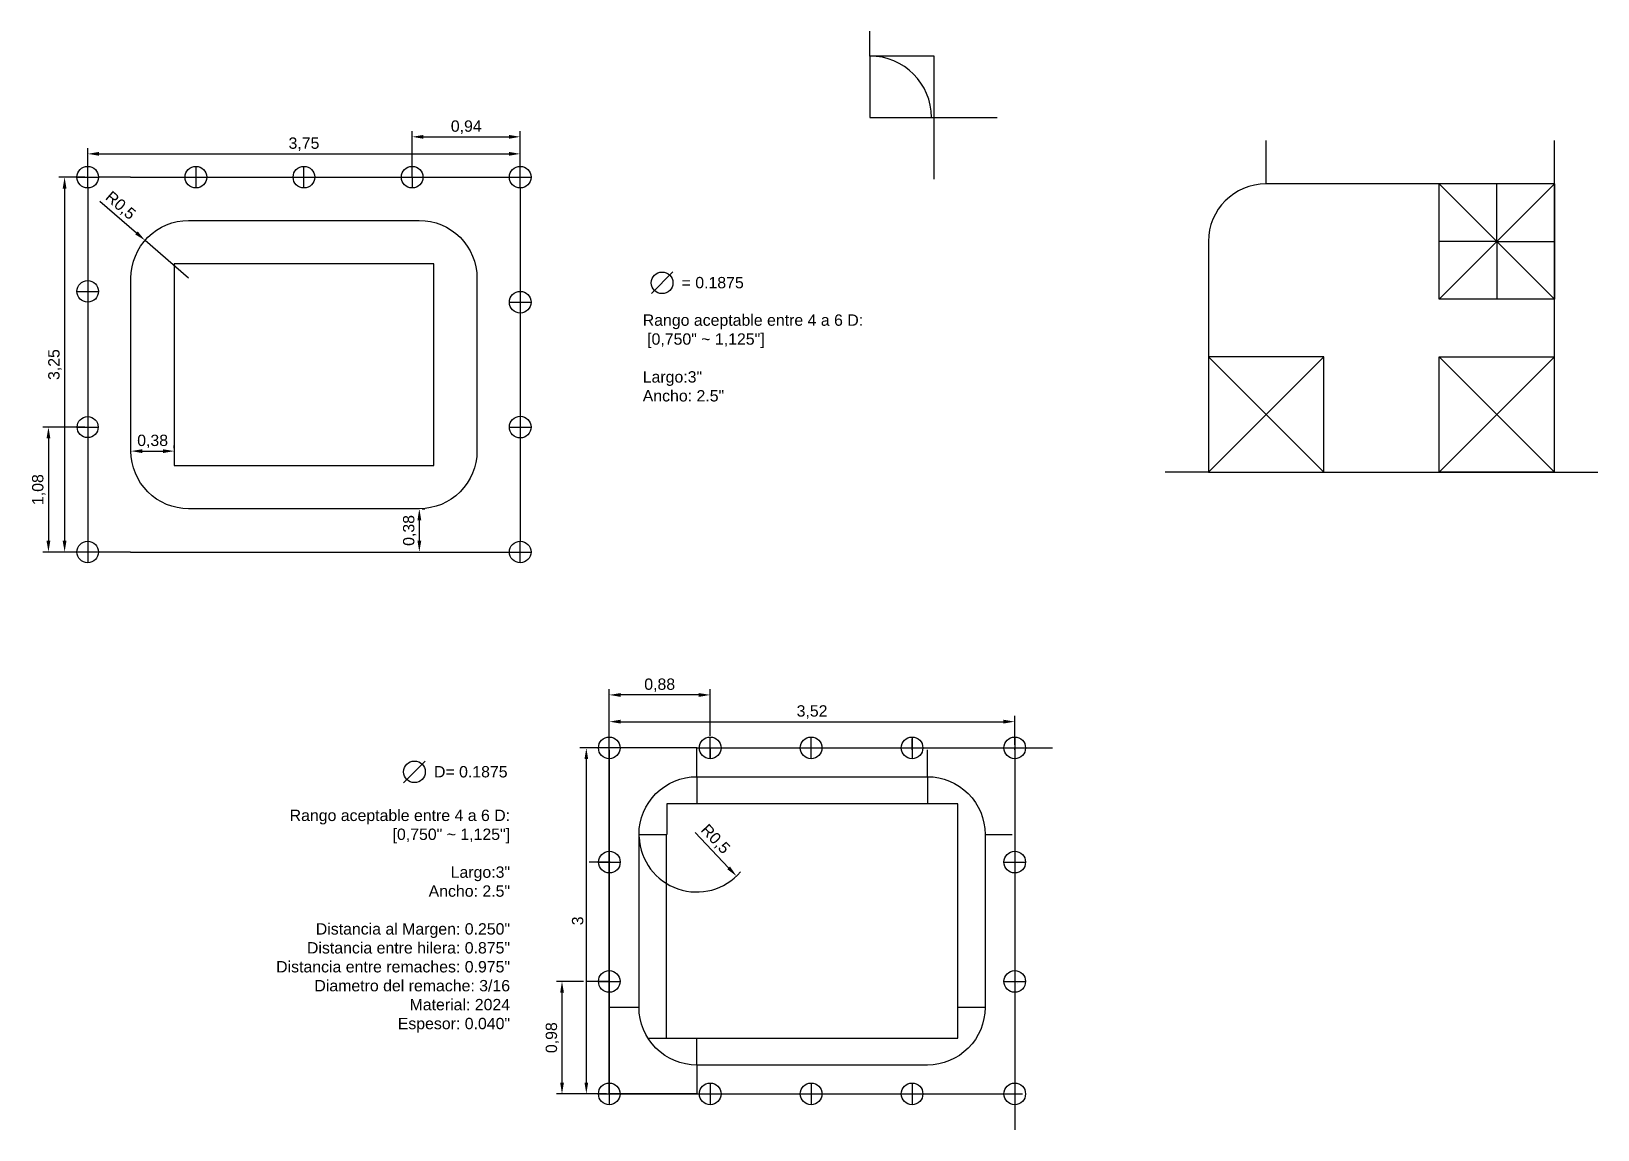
# Model space of a CAD drawing. Header units: inches. Extents: x 100.5 to 114.1, y 70.8 to 80.3.
import ezdxf

# ---------------------------------------------------------------- set-up
doc = ezdxf.new("R2010")
doc.units = ezdxf.units.IN
doc.header["$LTSCALE"] = 0.03937
doc.header["$MEASUREMENT"] = 0
doc.layers.get('0').update_dxf_attribs({"color": 30})
doc.layers.add('Capa1', color=50, linetype='Continuous')
doc.styles.get("Standard").update_dxf_attribs({"font": 'arial.ttf'})
doc.dimstyles.new('ISO-25', dxfattribs={"dimtxt": 0.098425, "dimasz": 0.098425, "dimexe": 0.049213, "dimexo": 0.024606, "dimgap": 0.024606, "dimtad": 1, "dimtxsty": 'Standard', "dimcen": 0.098425, "dimadec": 0, "dimazin": 0, "dimtfac": 1, "dimtmove": 0, "dimatfit": 3, "dimfxl": 0.03937, "dimarcsym": 0})

# ---------------------------------------------------------------- blocks, each defined once
blk = doc.blocks.new('*D6')
at = {"layer": 'Capa1', "color": 0, "lineweight": -2, "transparency": 16777216}
for p, q in [((101.357, 76.674), (101.357, 76.699)), ((101.456, 76.65), (101.634, 76.65)), ((101.732, 76.674), (101.732, 76.699))]:
    blk.add_line(p, q, dxfattribs=at)
at = {"layer": 'Capa1', "color": 0, "transparency": 16777216}
for points in [[(101.456, 76.666), (101.456, 76.633), (101.357, 76.65)], [(101.634, 76.666), (101.634, 76.633), (101.732, 76.65)]]:
    blk.add_solid(points, dxfattribs=at)
at = {"layer": 'Defpoints', "color": 0, "transparency": 16777216}
for p in [(101.357, 76.65), (101.732, 76.65), (101.732, 76.65)]:
    blk.add_point(p, dxfattribs=at)
at = {"layer": 'Capa1', "color": 0, "transparency": 16777216, "insert": (101.545, 76.734), "char_height": 0.0984, "attachment_point": 5}
blk.add_mtext('0,38', dxfattribs=at)
blk = doc.blocks.new('*D9')
at = {"layer": 'Capa1', "color": 0, "lineweight": -2, "transparency": 16777216}
for p, q in [((103.857, 76.051), (103.857, 75.873)), ((103.882, 76.15), (103.906, 76.15)), ((103.882, 75.775), (103.906, 75.775))]:
    blk.add_line(p, q, dxfattribs=at)
at = {"layer": 'Capa1', "color": 0, "transparency": 16777216}
for points in [[(103.841, 76.051), (103.874, 76.051), (103.857, 76.15)], [(103.841, 75.873), (103.874, 75.873), (103.857, 75.775)]]:
    blk.add_solid(points, dxfattribs=at)
at = {"layer": 'Defpoints', "color": 0, "transparency": 16777216}
for p in [(103.857, 76.15), (103.857, 75.775), (103.857, 75.775)]:
    blk.add_point(p, dxfattribs=at)
at = {"layer": 'Capa1', "color": 0, "transparency": 16777216, "insert": (103.774, 75.962), "char_height": 0.0984, "attachment_point": 5, "rotation": 90}
blk.add_mtext('0,38', dxfattribs=at)
blk = doc.blocks.new('*D22')
at = {"layer": 'Capa1', "color": 0, "lineweight": -2, "transparency": 16777216}
for p, q in [((100.982, 79.049), (100.982, 79.276)), ((101.081, 79.227), (104.634, 79.227)), ((104.732, 79.049), (104.732, 79.276))]:
    blk.add_line(p, q, dxfattribs=at)
at = {"layer": 'Capa1', "color": 0, "transparency": 16777216}
for points in [[(101.081, 79.244), (101.081, 79.211), (100.982, 79.227)], [(104.634, 79.244), (104.634, 79.211), (104.732, 79.227)]]:
    blk.add_solid(points, dxfattribs=at)
at = {"layer": 'Defpoints', "color": 0, "transparency": 16777216}
for p in [(104.732, 79.227), (100.982, 79.025), (104.732, 79.025)]:
    blk.add_point(p, dxfattribs=at)
at = {"layer": 'Capa1', "color": 0, "transparency": 16777216, "insert": (102.857, 79.311), "char_height": 0.0984, "attachment_point": 5}
blk.add_mtext('3,75', dxfattribs=at)
blk = doc.blocks.new('*D23')
at = {"layer": 'Capa1', "color": 0, "lineweight": -2, "transparency": 16777216}
for p, q in [((103.795, 79.049), (103.795, 79.424)), ((103.893, 79.375), (104.634, 79.375)), ((104.732, 79.049), (104.732, 79.424))]:
    blk.add_line(p, q, dxfattribs=at)
at = {"layer": 'Capa1', "color": 0, "transparency": 16777216}
for points in [[(103.893, 79.391), (103.893, 79.358), (103.795, 79.375)], [(104.634, 79.391), (104.634, 79.358), (104.732, 79.375)]]:
    blk.add_solid(points, dxfattribs=at)
at = {"layer": 'Defpoints', "color": 0, "transparency": 16777216}
for p in [(104.732, 79.375), (103.795, 79.025), (104.732, 79.025)]:
    blk.add_point(p, dxfattribs=at)
at = {"layer": 'Capa1', "color": 0, "transparency": 16777216, "insert": (104.264, 79.459), "char_height": 0.0984, "attachment_point": 5}
blk.add_mtext('0,94', dxfattribs=at)
blk = doc.blocks.new('*D24')
at = {"layer": 'Capa1', "color": 0, "lineweight": -2, "transparency": 16777216}
for p, q in [((100.958, 79.025), (100.732, 79.025)), ((100.782, 78.926), (100.782, 75.873)), ((100.958, 75.775), (100.732, 75.775))]:
    blk.add_line(p, q, dxfattribs=at)
at = {"layer": 'Capa1', "color": 0, "transparency": 16777216}
for points in [[(100.765, 78.926), (100.798, 78.926), (100.782, 79.025)], [(100.765, 75.873), (100.798, 75.873), (100.782, 75.775)]]:
    blk.add_solid(points, dxfattribs=at)
at = {"layer": 'Defpoints', "color": 0, "transparency": 16777216}
for p in [(100.982, 79.025), (100.782, 75.775), (100.982, 75.775)]:
    blk.add_point(p, dxfattribs=at)
at = {"layer": 'Capa1', "color": 0, "transparency": 16777216, "insert": (100.698, 77.4), "char_height": 0.0984, "attachment_point": 5, "rotation": 90}
blk.add_mtext('3,25', dxfattribs=at)
blk = doc.blocks.new('*D25')
at = {"layer": 'Capa1', "color": 0, "lineweight": -2, "transparency": 16777216}
for p, q in [((100.958, 76.858), (100.592, 76.858)), ((100.642, 76.76), (100.642, 75.873)), ((100.958, 75.775), (100.592, 75.775))]:
    blk.add_line(p, q, dxfattribs=at)
at = {"layer": 'Capa1', "color": 0, "transparency": 16777216}
for points in [[(100.625, 76.76), (100.658, 76.76), (100.642, 76.858)], [(100.625, 75.873), (100.658, 75.873), (100.642, 75.775)]]:
    blk.add_solid(points, dxfattribs=at)
at = {"layer": 'Defpoints', "color": 0, "transparency": 16777216}
for p in [(100.982, 76.858), (100.642, 75.775), (100.982, 75.775)]:
    blk.add_point(p, dxfattribs=at)
at = {"layer": 'Capa1', "color": 0, "transparency": 16777216, "insert": (100.558, 76.316), "char_height": 0.0984, "attachment_point": 5, "rotation": 90}
blk.add_mtext('1,08', dxfattribs=at)
blk = doc.blocks.new('*D26')
at = {"layer": 'Capa1', "color": 0, "lineweight": -2, "transparency": 16777216}
blk.add_line((106.248, 73.342), (106.539, 73.036), dxfattribs=at)
blk.add_arc((106.262, 73.327), 0.5, 182.8197, 319.2935, dxfattribs=at)
at = {"layer": 'Capa1', "color": 0, "transparency": 16777216}
blk.add_solid([(106.551, 73.048), (106.527, 73.025), (106.607, 72.965)], dxfattribs=at)
at = {"layer": 'Defpoints', "color": 0, "transparency": 16777216}
for p in [(106.262, 73.327), (106.607, 72.965)]:
    blk.add_point(p, dxfattribs=at)
at = {"layer": 'Capa1', "color": 0, "transparency": 16777216, "insert": (106.42, 73.282), "char_height": 0.0984, "attachment_point": 5, "rotation": 313.6541}
blk.add_mtext('R0,5', dxfattribs=at)
blk = doc.blocks.new('*D27')
at = {"layer": 'Capa1', "color": 0, "lineweight": -2, "transparency": 16777216}
for p, q in [((105.504, 74.086), (105.504, 74.354)), ((105.602, 74.304), (108.921, 74.304)), ((109.019, 74.102), (109.019, 74.354))]:
    blk.add_line(p, q, dxfattribs=at)
at = {"layer": 'Capa1', "color": 0, "transparency": 16777216}
for points in [[(105.602, 74.321), (105.602, 74.288), (105.504, 74.304)], [(108.921, 74.321), (108.921, 74.288), (109.019, 74.304)]]:
    blk.add_solid(points, dxfattribs=at)
at = {"layer": 'Defpoints', "color": 0, "transparency": 16777216}
for p in [(109.019, 74.304), (105.504, 74.061), (109.019, 74.077)]:
    blk.add_point(p, dxfattribs=at)
at = {"layer": 'Capa1', "color": 0, "transparency": 16777216, "insert": (107.262, 74.388), "char_height": 0.0984, "attachment_point": 5}
blk.add_mtext('3,52', dxfattribs=at)
blk = doc.blocks.new('*D29')
at = {"layer": 'Capa1', "color": 0, "lineweight": -2, "transparency": 16777216}
for p, q in [((105.504, 74.086), (105.504, 74.585)), ((106.379, 74.18), (106.379, 74.585)), ((106.28, 74.536), (105.602, 74.536))]:
    blk.add_line(p, q, dxfattribs=at)
at = {"layer": 'Capa1', "color": 0, "transparency": 16777216}
for points in [[(105.602, 74.552), (105.602, 74.519), (105.504, 74.536)], [(106.28, 74.552), (106.28, 74.519), (106.379, 74.536)]]:
    blk.add_solid(points, dxfattribs=at)
at = {"layer": 'Defpoints', "color": 0, "transparency": 16777216}
for p in [(105.504, 74.536), (106.379, 74.155), (105.504, 74.061)]:
    blk.add_point(p, dxfattribs=at)
at = {"layer": 'Capa1', "color": 0, "transparency": 16777216, "insert": (105.941, 74.62), "char_height": 0.0984, "attachment_point": 5}
blk.add_mtext('0,88', dxfattribs=at)
blk = doc.blocks.new('*D32')
at = {"layer": 'Capa1', "color": 0, "lineweight": -2, "transparency": 16777216}
for p, q in [((105.479, 74.077), (105.256, 74.077)), ((105.305, 73.979), (105.305, 71.175)), ((105.479, 71.077), (105.256, 71.077))]:
    blk.add_line(p, q, dxfattribs=at)
at = {"layer": 'Capa1', "color": 0, "transparency": 16777216}
for points in [[(105.289, 73.979), (105.321, 73.979), (105.305, 74.077)], [(105.289, 71.175), (105.321, 71.175), (105.305, 71.077)]]:
    blk.add_solid(points, dxfattribs=at)
at = {"layer": 'Defpoints', "color": 0, "transparency": 16777216}
for p in [(105.504, 74.077), (105.305, 71.077), (105.504, 71.077)]:
    blk.add_point(p, dxfattribs=at)
at = {"layer": 'Capa1', "color": 0, "transparency": 16777216, "insert": (105.23, 72.577), "char_height": 0.0984, "attachment_point": 5, "rotation": 90}
blk.add_mtext('3', dxfattribs=at)
blk = doc.blocks.new('*D33')
at = {"layer": 'Capa1', "color": 0, "lineweight": -2, "transparency": 16777216}
for p, q in [((105.28, 72.052), (105.045, 72.052)), ((105.094, 71.954), (105.094, 71.175)), ((105.28, 71.077), (105.045, 71.077))]:
    blk.add_line(p, q, dxfattribs=at)
at = {"layer": 'Capa1', "color": 0, "transparency": 16777216}
for points in [[(105.078, 71.954), (105.111, 71.954), (105.094, 72.052)], [(105.078, 71.175), (105.111, 71.175), (105.094, 71.077)]]:
    blk.add_solid(points, dxfattribs=at)
at = {"layer": 'Defpoints', "color": 0, "transparency": 16777216}
for p in [(105.305, 72.052), (105.094, 71.077), (105.305, 71.077)]:
    blk.add_point(p, dxfattribs=at)
at = {"layer": 'Capa1', "color": 0, "transparency": 16777216, "insert": (105.011, 71.564), "char_height": 0.0984, "attachment_point": 5, "rotation": 90}
blk.add_mtext('0,98', dxfattribs=at)
blk = doc.blocks.new('*D34')
at = {"layer": 'Capa1', "color": 0, "lineweight": -2, "transparency": 16777216}
for p, q in [((101.086, 78.818), (101.405, 78.542)), ((101.857, 78.15), (101.479, 78.477))]:
    blk.add_line(p, q, dxfattribs=at)
at = {"layer": 'Capa1', "color": 0, "transparency": 16777216}
blk.add_solid([(101.416, 78.554), (101.394, 78.529), (101.479, 78.477)], dxfattribs=at)
at = {"layer": 'Defpoints', "color": 0, "transparency": 16777216}
for p in [(101.479, 78.477), (101.857, 78.15)]:
    blk.add_point(p, dxfattribs=at)
at = {"layer": 'Capa1', "color": 0, "transparency": 16777216, "insert": (101.263, 78.775), "char_height": 0.0984, "attachment_point": 5, "rotation": 319.1071}
blk.add_mtext('R0,5', dxfattribs=at)

msp = doc.modelspace()

# ---------------------------------------------------------------- linework, layer by layer
for p, q in [((100.982, 78.931), (100.982, 78.129)), ((101.354, 79.025), (101.076, 79.025)), ((101.354, 79.025), (101.826, 79.025)), ((102.014, 79.025), (102.764, 79.025)), ((102.951, 79.025), (103.701, 79.025)), ((103.889, 79.025), (104.493, 79.025)), ((104.493, 79.025), (104.639, 79.025)), ((104.732, 78.931), (104.732, 78.035)), ((106.056, 78.203), (105.869, 78.016)), ((100.982, 77.942), (100.982, 76.949)), ((104.732, 77.848), (104.732, 76.952)), ((100.982, 76.767), (100.982, 75.869)), ((104.732, 76.764), (104.732, 75.869)), ((101.354, 75.775), (101.076, 75.775)), ((101.354, 75.775), (104.464, 75.775)), ((104.464, 75.775), (104.639, 75.775)), ((103.909, 73.962), (103.721, 73.775)), ((105.996, 73.327), (105.996, 71.561))]:
    msp.add_line(p, q)
for points in [[(103.857, 76.15), (101.857, 76.15, -0.414214), (101.357, 76.65), (101.357, 78.15, -0.414214), (101.857, 78.65), (103.857, 78.65, -0.414214), (104.357, 78.15), (104.357, 76.65, -0.414214)], [(103.857, 78.275), (101.735, 78.275, 0.414214), (101.732, 78.272), (101.732, 76.525), (103.857, 76.525), (103.982, 76.525), (103.982, 76.65), (103.982, 78.275)], [(108.262, 71.327), (106.262, 71.327, -0.414214), (105.762, 71.827), (105.762, 73.327, -0.414214), (106.262, 73.827), (108.262, 73.827, -0.414214), (108.762, 73.327), (108.762, 71.827, -0.414214)]]:
    msp.add_lwpolyline(points, format="xyb", close=True)
msp.add_lwpolyline([(106.072, 71.561), (108.527, 71.561), (108.527, 73.593), (108.262, 73.593), (106.002, 73.593), (106.002, 73.327)])
for centre, radius in [((100.982, 79.025), 0.0938), ((101.92, 79.025), 0.0938), ((102.857, 79.025), 0.0938), ((103.795, 79.025), 0.0938), ((104.732, 79.025), 0.0938), ((100.982, 78.035), 0.0938), ((105.962, 78.109), 0.0938), ((104.732, 77.941), 0.0938), ((100.982, 76.858), 0.0912), ((104.732, 76.858), 0.0938), ((100.982, 75.775), 0.0938), ((104.732, 75.775), 0.0938), ((103.815, 73.869), 0.0938)]:
    msp.add_circle(centre, radius)
at = {"layer": 'Capa1'}
for p, q in [((107.764, 80.075), (107.764, 80.29)), ((108.322, 80.075), (107.764, 80.075)), ((107.764, 80.075), (107.764, 79.542)), ((108.322, 79.008), (108.322, 80.075)), ((107.764, 79.542), (108.297, 79.542)), ((108.297, 79.542), (108.868, 79.542)), ((111.198, 78.967), (111.198, 79.342)), ((113.698, 78.967), (113.698, 79.342)), ((103.795, 79.025), (103.795, 79.125)), ((113.698, 78.967), (111.198, 78.967)), ((112.698, 77.967), (112.698, 78.967)), ((113.698, 77.967), (112.698, 78.967)), ((112.698, 77.967), (113.698, 78.967)), ((113.198, 78.467), (113.198, 78.967)), ((113.698, 76.467), (113.698, 78.967)), ((113.698, 78.967), (113.698, 77.967)), ((110.698, 78.467), (110.698, 76.467)), ((110.698, 78.467), (110.698, 77.967)), ((113.198, 78.467), (112.698, 78.467)), ((113.198, 78.467), (113.698, 77.967)), ((113.198, 78.467), (113.698, 78.467)), ((113.198, 78.467), (113.198, 77.967)), ((101.076, 78.035), (101.076, 78.035)), ((113.698, 77.967), (112.698, 77.967)), ((100.982, 77.941), (100.982, 77.942)), ((104.732, 77.848), (104.732, 76.952)), ((111.698, 77.467), (110.698, 77.467)), ((111.698, 77.467), (110.698, 76.467)), ((111.698, 76.467), (110.698, 77.467)), ((111.698, 76.467), (111.698, 77.467)), ((112.698, 76.467), (112.698, 77.467)), ((112.698, 77.467), (113.698, 77.467)), ((112.698, 77.467), (113.698, 76.467)), ((113.698, 77.467), (112.698, 76.467)), ((100.982, 76.858), (100.982, 76.858)), ((104.639, 76.858), (104.638, 76.858)), ((110.698, 76.467), (110.323, 76.467)), ((110.698, 76.467), (113.698, 76.467)), ((110.698, 76.467), (111.698, 76.467)), ((113.698, 76.467), (112.698, 76.467)), ((113.698, 76.467), (114.073, 76.467)), ((106.379, 73.983), (106.379, 74.171)), ((107.254, 73.983), (107.254, 74.171)), ((107.254, 74.061), (107.254, 74.155)), ((108.129, 74.171), (108.129, 73.983)), ((108.129, 74.061), (108.129, 74.155)), ((109.019, 74.171), (109.019, 73.983)), ((106.262, 74.077), (105.248, 74.077)), ((105.504, 74.077), (105.248, 74.077)), ((105.504, 71.077), (105.504, 74.077)), ((105.504, 74.061), (105.504, 71.077)), ((106.262, 73.827), (106.262, 74.077)), ((106.262, 74.077), (109.346, 74.077)), ((106.379, 74.077), (106.379, 73.983)), ((108.262, 73.827), (108.262, 74.061)), ((109.019, 74.061), (109.019, 74.077)), ((109.019, 74.061), (109.019, 70.766)), ((106.262, 73.827), (106.262, 73.593)), ((108.262, 73.827), (108.262, 73.593)), ((105.762, 73.327), (105.996, 73.327)), ((108.762, 73.327), (108.996, 73.327)), ((105.512, 73.086), (105.331, 73.086)), ((105.411, 73.086), (105.599, 73.086)), ((108.926, 73.086), (109.113, 73.086)), ((105.504, 72.111), (105.504, 71.136)), ((105.504, 72.052), (105.301, 72.052)), ((105.41, 72.052), (105.598, 72.052)), ((105.504, 71.077), (105.504, 72.052)), ((108.926, 72.052), (109.113, 72.052)), ((109.043, 72.035), (109.043, 72.035)), ((105.762, 71.827), (105.512, 71.827)), ((108.762, 71.827), (108.527, 71.827)), ((105.838, 71.561), (106.072, 71.561)), ((106.262, 71.327), (106.262, 71.561)), ((106.262, 71.327), (106.262, 71.093)), ((106.262, 71.327), (106.262, 71.077)), ((105.504, 71.171), (105.504, 70.983)), ((106.379, 71.171), (106.379, 70.983)), ((107.254, 71.171), (107.254, 70.983)), ((108.129, 71.171), (108.129, 70.983)), ((105.41, 71.077), (105.598, 71.077)), ((106.262, 71.077), (105.504, 71.077)), ((105.504, 71.077), (109.085, 71.077))]:
    msp.add_line(p, q, dxfattribs=at)
for centre in [(105.504, 74.077), (106.379, 74.077), (107.254, 74.077), (108.129, 74.077), (109.019, 74.077), (105.505, 73.086), (109.019, 73.086), (105.504, 72.052), (109.019, 72.052), (105.504, 71.077), (106.379, 71.077), (107.254, 71.077), (108.129, 71.077), (109.019, 71.077)]:
    msp.add_circle(centre, 0.0938, dxfattribs=at)
for centre, radius, start, end in [((107.764, 79.542), 0.533, 0, 90), ((111.198, 78.467), 0.5, 90, 180)]:
    msp.add_arc(centre, radius, start, end, dxfattribs=at)
at = {"layer": 'Defpoints'}
for p, q in [((100.982, 78.931), (100.982, 79.119)), ((101.92, 79.119), (101.92, 78.931)), ((102.857, 78.931), (102.857, 79.119)), ((104.732, 78.931), (104.732, 79.119)), ((100.889, 79.025), (101.076, 79.025)), ((101.826, 79.025), (102.014, 79.025)), ((102.764, 79.025), (102.951, 79.025)), ((103.701, 79.025), (103.889, 79.025)), ((103.795, 79.025), (103.795, 78.931)), ((104.639, 79.025), (104.826, 79.025)), ((100.982, 78.129), (100.982, 77.942)), ((100.889, 78.035), (101.076, 78.035)), ((104.732, 78.035), (104.732, 77.848)), ((104.639, 77.941), (104.826, 77.941)), ((100.982, 76.949), (100.982, 76.767)), ((104.732, 76.952), (104.732, 76.764)), ((100.891, 76.858), (101.074, 76.858)), ((104.638, 76.858), (104.826, 76.858)), ((101.076, 75.775), (100.889, 75.775)), ((100.982, 75.869), (100.982, 75.681)), ((104.639, 75.775), (104.826, 75.775)), ((104.732, 75.681), (104.732, 75.869)), ((106.379, 74.061), (106.379, 74.155))]:
    msp.add_line(p, q, dxfattribs=at)

# ---------------------------------------------------------------- texts
at = {"layer": 'Capa1', "attachment_point": 1}
for s, width, heights, insert, char_height in [('= 0.1875', 0.83762, [0.174], (106.131, 78.16), 0.0984), ('Rango aceptable entre 4 a 6 D:\\P [0,750" ~ 1,125"]\\P\\PLargo:3"\\PAncho: 2.5"', 1.93798, [1.294], (105.794, 77.835), 0.09843), ('D= 0.1875', 0.83762, [0.174], (103.984, 73.919), 0.0984), ('\\pxqr;Rango aceptable entre 4 a 6 D:\\P [0,750" ~ 1,125"]\\P\\PLargo:3"\\PAncho: 2.5"\\P\\PDistancia al Margen: 0.250"\\PDistancia entre hilera: 0.875"\\PDistancia entre remaches: 0.975"\\PDiametro del remache: 3/16\\PMaterial: 2024\\PEspesor: 0.040"', 3.04585, [0], (101.598, 73.541), 0.09843)]:
    msp.add_mtext_dynamic_manual_height_columns(s, width=width, gutter_width=0.492, heights=heights, dxfattribs=dict(at, insert=insert, char_height=char_height))

# ---------------------------------------------------------------- dimensions: what is measured, and where the dimension line sits
at = {"layer": 'Capa1'}
for base, p1, p2, picture, middle in [((104.732, 79.375), (103.795, 79.025), (104.732, 79.025), '*D23', (104.264, 79.459)), ((104.732, 79.227), (100.982, 79.025), (104.732, 79.025), '*D22', (102.857, 79.311)), ((101.732284369, 76.649769517), (101.357284369, 76.649769517), (101.732284369, 76.649769517), '*D6', (101.544784369, 76.733524928)), ((105.503893456, 74.535891531), (106.378893456, 74.155152785), (105.503893456, 74.061352785), '*D29', (105.941393456, 74.619646943)), ((109.0195, 74.3044), (105.5039, 74.0614), (109.0195, 74.077), '*D27', (107.2617, 74.3881))]:
    dim = msp.add_linear_dim(base=base, p1=p1, p2=p2, dimstyle='ISO-25', dxfattribs=at)
    dim.commit()
    dim.dimension.update_dxf_attribs({"geometry": picture, "text_midpoint": middle})
for base, p1, p2, picture, middle in [((100.782, 75.775), (100.982, 79.025), (100.982, 75.775), '*D24', (100.698, 77.4)), ((100.642, 75.775), (100.982, 76.858), (100.982, 75.775), '*D25', (100.558, 76.316)), ((103.857284369, 75.774769517), (103.857284369, 76.149769517), (103.857284369, 75.774769517), '*D9', (103.773528958, 75.962269517)), ((105.305, 71.077), (105.504, 74.077), (105.504, 71.077), '*D32', (105.23, 72.577)), ((105.094282547, 71.076952785), (105.305013339, 72.051952785), (105.305013339, 71.076952785), '*D33', (105.010527136, 71.564452785))]:
    dim = msp.add_linear_dim(base=base, p1=p1, p2=p2, angle=90, dimstyle='ISO-25', dxfattribs=at)
    dim.commit()
    dim.dimension.update_dxf_attribs({"geometry": picture, "text_midpoint": middle})
dim = msp.add_radius_dim(center=(101.857, 78.15), mpoint=(101.479, 78.477), dimstyle='ISO-25', dxfattribs=at)
dim.commit()
dim.dimension.update_dxf_attribs({"geometry": '*D34', "text_midpoint": (101.263, 78.775)})
dim = msp.add_radius_dim(center=(106.262, 73.327), mpoint=(106.607, 72.965), dimstyle='ISO-25', dxfattribs=at)
dim.commit()
dim.dimension.update_dxf_attribs({"geometry": '*D26', "text_midpoint": (106.359, 73.225), "dimtype": 164})

doc.saveas('drawing.dxf')
